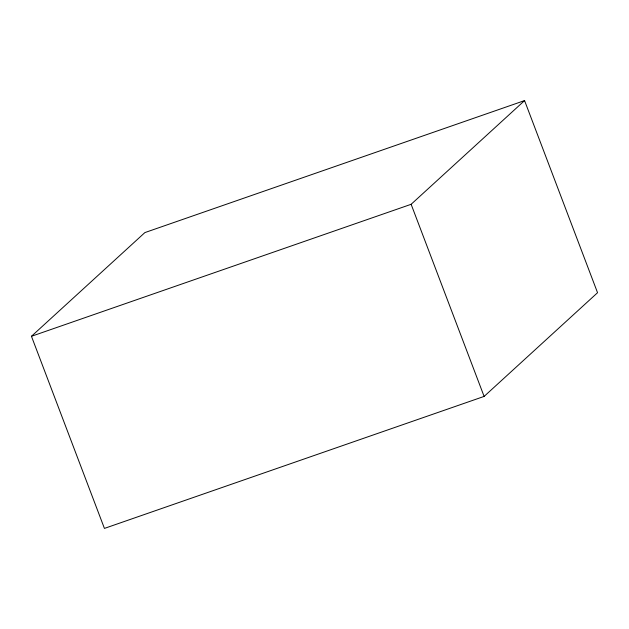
<?xml version="1.0" encoding="UTF-8"?>
<svg xmlns="http://www.w3.org/2000/svg" width="629" height="629" viewBox="0 0 629 629"><rect width="100%" height="100%" fill="white"/><g stroke="black" fill="none" stroke-linecap="round" stroke-linejoin="round"><path stroke-width="0.94" d="M31.45 336.287L144.89 232.581L524.57 100.593L597.55 292.713L484.11 396.419L104.43 528.407L31.45 336.287L411.13 204.299L524.57 100.593M411.13 204.299L484.11 396.419"/></g></svg>
